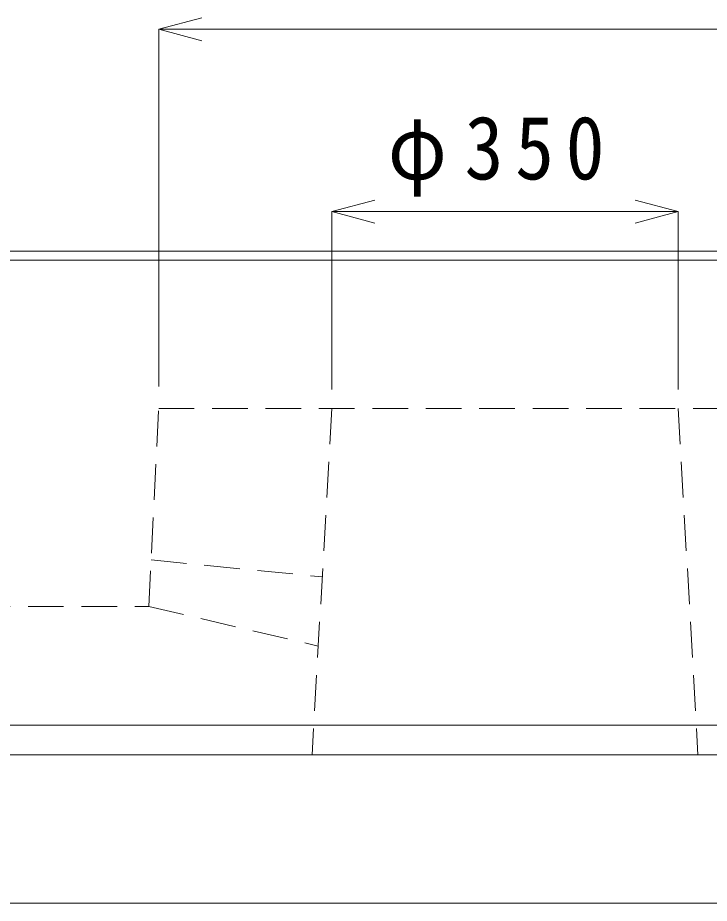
# Model space of a CAD drawing. Units: millimetres, scale not verified. Extents: x -5968 to 5968, y -4228 to 4228.
# Drawn here: x -3158 to -2460, y -2320 to -1425 of the extents above; entities that cross this region are included whole.
import ezdxf

# ---------------------------------------------------------------- set-up
doc = ezdxf.new("R2010")
doc.units = ezdxf.units.MM
doc.header["$LTSCALE"] = 30
doc.linetypes.add('DASHED1', pattern=[1.8, 1.2, -0.6])
doc.layers.add('0-1_製品図', color=4, linetype='Continuous', lineweight=9)
doc.layers.add('0-B', color=7, linetype='Continuous', lineweight=9)
doc.styles.add('ＭＳ ゴシック', font='')
doc.styles.get('ＭＳ ゴシック').set_extended_font_data('MS Gothic')

msp = doc.modelspace()

# ---------------------------------------------------------------- linework, layer by layer
at = {"layer": '0-1_製品図'}
for p, q in [((-3015.93, -1436.43), (-2972.46, -1424.78)), ((-3015.93, -1436.43), (-2323.88, -1436.43)), ((-3015.93, -1436.43), (-2972.46, -1448.07)), ((-3015.93, -1436.43), (-3015.93, -1797.54)), ((-2840.93, -1620.66), (-2797.46, -1609.01)), ((-2490.93, -1620.66), (-2534.39, -1609.01)), ((-2840.93, -1620.66), (-2490.93, -1620.66)), ((-2840.93, -1620.66), (-2797.46, -1632.3)), ((-2840.93, -1620.66), (-2840.93, -1800.47)), ((-2490.93, -1620.66), (-2534.39, -1632.3)), ((-2490.93, -1620.66), (-2490.93, -1800.47))]:
    msp.add_line(p, q, dxfattribs=at)
at = {"layer": '0-1_製品図', "color": 7}
msp.add_line((-4621.93, -1660.77), (-2209.93, -1660.77), dxfattribs=at)
at = {"layer": '0-1_製品図', "color": 3}
for p, q in [((-4715.93, -1669.77), (-2115.93, -1669.77)), ((-4715.93, -2139.77), (-2115.93, -2139.77))]:
    msp.add_line(p, q, dxfattribs=at)
at = {"layer": '0-1_製品図', "color": 7, "linetype": 'DASHED1'}
for p, q in [((-2840.93, -1819.77), (-2860.93, -2169.77)), ((-2490.93, -1819.77), (-2470.93, -2169.77)), ((-3023.58, -1972.83), (-2850.65, -1989.88)), ((-3025.93, -2019.77), (-2854.64, -2059.77))]:
    msp.add_line(p, q, dxfattribs=at)
at = {"layer": '0-1_製品図', "color": 3}
for points in [[(-4600.93, -1660.77), (-2230.93, -1660.77), (-2221.93, -1669.77)], [(-4715.93, -2139.77), (-4715.93, -1669.77), (-2115.93, -1669.77)], [(-4715.93, -2139.77), (-4685.93, -2169.77), (-2145.93, -2169.77)]]:
    msp.add_lwpolyline(points, dxfattribs=at)
at = {"layer": '0-1_製品図', "color": 7, "linetype": 'DASHED1'}
msp.add_lwpolyline([(-4497.98, -2019.77), (-3025.93, -2019.77), (-3015.93, -1819.77), (-2323.88, -1819.77)], dxfattribs=at)
at = {"layer": '0-B'}
for p, q in [((-4815.93, -2169.77), (-2015.93, -2169.77)), ((-4815.93, -2319.77), (-2015.93, -2319.77))]:
    msp.add_line(p, q, dxfattribs=at)

# ---------------------------------------------------------------- texts
at = {"layer": '0-1_製品図', "color": 7, "insert": (-2784.37, -1605.66), "char_height": 64.15, "attachment_point": 7, "style": 'ＭＳ ゴシック'}
msp.add_mtext('\\T1.3;\\W0.9;φ350', dxfattribs=at)

doc.saveas('drawing.dxf')
